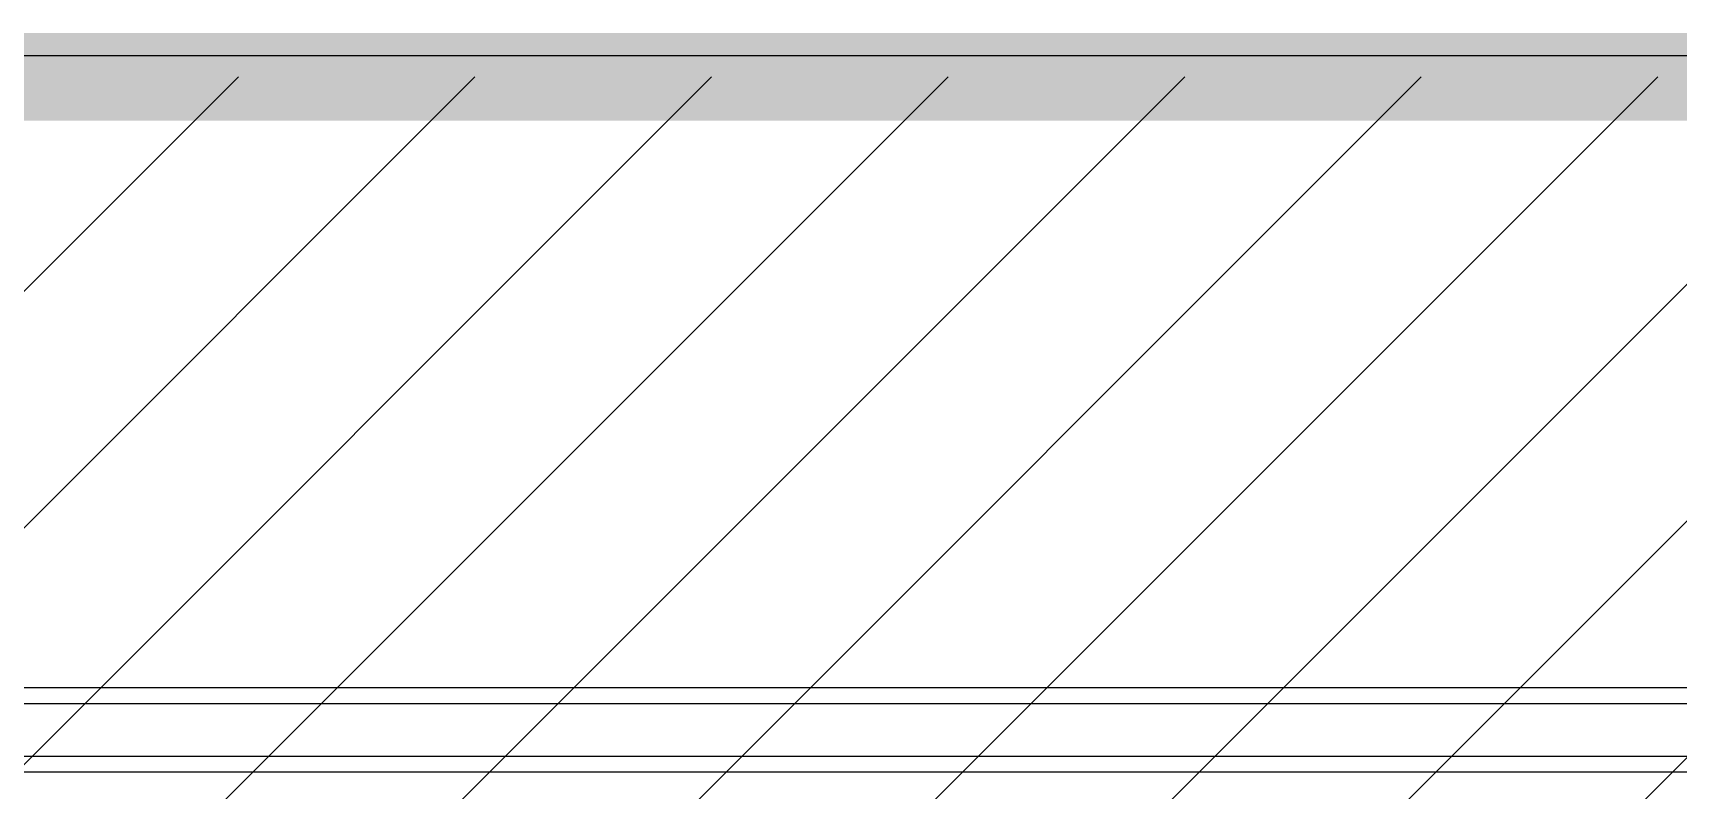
# Model space of a CAD drawing. Header units: millimetres. Extents: x -300 to 383236, y -195106 to -144646.
# Drawn here: x 373571 to 374508, y -148672 to -148241 of the extents above; entities that cross this region are included whole.
import ezdxf

# ---------------------------------------------------------------- set-up
doc = ezdxf.new("R2010")
doc.units = ezdxf.units.MM
doc.header["$LTSCALE"] = 60
doc.linetypes.add('CENTER', pattern=[2, 1.25, -0.25, 0.25, -0.25])
doc.layers.add('BACK', color=8, linetype='Continuous')
doc.layers.add('C_CEN', color=1, linetype='CENTER')
doc.layers.add('DITCH', color=7, linetype='Continuous', lineweight=0)
doc.layers.add('ROAD', color=4, linetype='Continuous', lineweight=0)

# ---------------------------------------------------------------- blocks, each defined once
blk = doc.blocks.new('KEY PLAN_NEW')
at = {"layer": 'C_CEN', "color": 253, "linetype": 'CENTER', "lineweight": -3, "ltscale": 10}
blk.add_line((-3077.31, -850.42), (-1708.53, -850.42), dxfattribs=at)
at = {"layer": 'DITCH', "color": 253, "lineweight": -3}
for p, q in [((-2885.31, -973.42), (-2189.85, -973.42)), ((-2885.31, -983.42), (-1730.42, -983.42)), ((-2885.31, -986.42), (-1727.42, -986.42))]:
    blk.add_line(p, q, dxfattribs=at)
at = {"layer": 'ROAD', "color": 253, "lineweight": -3}
blk.add_line((-2885.31, -970.42), (-2189.85, -970.42), dxfattribs=at)
blk.add_line((-2885.31, -970.42), (-2189.85, -970.42), dxfattribs=at)

msp = doc.modelspace()

# ---------------------------------------------------------------- hatches: boundary and pattern name
h = msp.add_hatch()
h.set_pattern_fill('ANSI31', color=3, scale=30)
h.set_pattern_definition([(45, (370071.35, -304771.26), (-67.35192, 67.35192), [])])
h.paths.add_polyline_path([(376837.6, -151163.33), (373336.09, -151163.33), (373336.09, -148265.62), (376837.6, -148265.62)])

# ---------------------------------------------------------------- linework, layer by layer
at = {"layer": 'BACK', "color": 3, "const_width": 50, "elevation": 136.57}
msp.add_lwpolyline([(376837.6, -151163.33), (373336.09, -151163.33), (373336.09, -148265.62), (376837.6, -148265.62)], close=True, dxfattribs=at)

# ---------------------------------------------------------------- block references
at = {"xscale": 3, "yscale": 3, "zscale": 3}
msp.add_blockref('KEY PLAN_NEW', (381742.71, -145702.13), dxfattribs=at)

doc.saveas('drawing.dxf')
